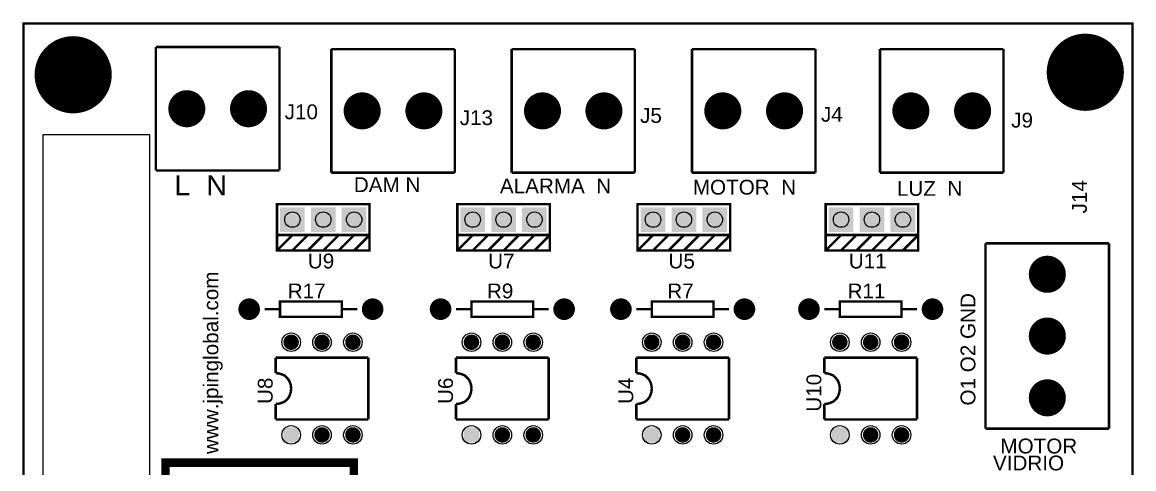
# Model space of a CAD drawing. Extents: x -1.8 to 1.8, y -2.17 to 2.17.
# Drawn here: x -1.802 to 1.798, y 0.719 to 2.165 of the extents above; entities that cross this region are included whole.
import ezdxf

# ---------------------------------------------------------------- set-up
doc = ezdxf.new("R2010")
doc.units = 0
doc.layers.get('0').update_dxf_attribs({"linetype": 'CONTINUOUS'})

# ---------------------------------------------------------------- blocks, each defined once
blk = doc.blocks.new('RPAD')
blk.add_trace([(-0.5, -0.5), (-0.5, 0.5), (0.5, -0.5), (0.5, 0.5)])
blk = doc.blocks.new('EPAD')
at = {"const_width": 0.5}
blk.add_lwpolyline([(-0.25, 0, 1), (0.25, 0, 1)], format="xyb", close=True, dxfattribs=at)

msp = doc.modelspace()

# ---------------------------------------------------------------- linework, layer by layer
for points, const_width in [([(-1.798, -2.161), (1.794, -2.161), (1.794, 2.161), (-1.798, 2.161), (-1.798, -2.161)], 0.008), ([(-1.369, 2.085), (-1.369, 1.685)], 0.008), ([(-1.369, 2.085), (-0.969, 2.085)], 0.008), ([(-0.969, 2.085), (-0.969, 1.685)], 0.008), ([(-0.801, 2.078), (-0.801, 1.678)], 0.008), ([(-0.801, 2.078), (-0.401, 2.078)], 0.008), ([(-0.401, 2.078), (-0.401, 1.678)], 0.008), ([(-0.217, 2.078), (-0.217, 1.678)], 0.008), ([(-0.217, 2.078), (0.182, 2.078)], 0.008), ([(0.182, 2.078), (0.182, 1.678)], 0.008), ([(0.367, 2.078), (0.367, 1.678)], 0.008), ([(0.367, 2.078), (0.767, 2.078)], 0.008), ([(0.767, 2.078), (0.767, 1.678)], 0.008), ([(0.976, 2.078), (0.976, 1.678)], 0.008), ([(0.976, 2.078), (1.376, 2.078)], 0.008), ([(1.376, 2.078), (1.376, 1.678)], 0.008), ([(-1.369, 1.685), (-0.969, 1.685)], 0.008), ([(-0.801, 1.678), (-0.401, 1.678)], 0.008), ([(-0.217, 1.678), (0.182, 1.678)], 0.008), ([(0.367, 1.678), (0.767, 1.678)], 0.008), ([(0.976, 1.678), (1.376, 1.678)], 0.008), ([(-0.977, 1.476), (-0.677, 1.476), (-0.677, 1.576), (-0.977, 1.576), (-0.977, 1.476)], 0.008), ([(-0.393, 1.476), (-0.093, 1.476), (-0.093, 1.576), (-0.393, 1.576), (-0.393, 1.476)], 0.008), ([(0.191, 1.476), (0.491, 1.476), (0.491, 1.576), (0.191, 1.576), (0.191, 1.476)], 0.008), ([(0.8, 1.476), (1.1, 1.476), (1.1, 1.576), (0.8, 1.576), (0.8, 1.476)], 0.008), ([(-0.677, 1.476), (-0.677, 1.426), (-0.977, 1.426), (-0.977, 1.476)], 0.008), ([(-0.927, 1.476), (-0.977, 1.426)], 0.008), ([(-0.877, 1.476), (-0.927, 1.426)], 0.008), ([(-0.827, 1.476), (-0.877, 1.426)], 0.008), ([(-0.777, 1.476), (-0.827, 1.426)], 0.008), ([(-0.727, 1.476), (-0.777, 1.426)], 0.008), ([(-0.677, 1.476), (-0.727, 1.426)], 0.008), ([(-0.093, 1.476), (-0.093, 1.426), (-0.393, 1.426), (-0.393, 1.476)], 0.008), ([(-0.343, 1.476), (-0.393, 1.426)], 0.008), ([(-0.293, 1.476), (-0.343, 1.426)], 0.008), ([(-0.243, 1.476), (-0.293, 1.426)], 0.008), ([(-0.193, 1.476), (-0.243, 1.426)], 0.008), ([(-0.143, 1.476), (-0.193, 1.426)], 0.008), ([(-0.093, 1.476), (-0.143, 1.426)], 0.008), ([(0.491, 1.476), (0.491, 1.426), (0.191, 1.426), (0.191, 1.476)], 0.008), ([(0.241, 1.476), (0.191, 1.426)], 0.008), ([(0.291, 1.476), (0.241, 1.426)], 0.008), ([(0.341, 1.476), (0.291, 1.426)], 0.008), ([(0.391, 1.476), (0.341, 1.426)], 0.008), ([(0.441, 1.476), (0.391, 1.426)], 0.008), ([(0.491, 1.476), (0.441, 1.426)], 0.008), ([(1.1, 1.476), (1.1, 1.426), (0.8, 1.426), (0.8, 1.476)], 0.008), ([(0.85, 1.476), (0.8, 1.426)], 0.008), ([(0.9, 1.476), (0.85, 1.426)], 0.008), ([(0.95, 1.476), (0.9, 1.426)], 0.008), ([(1, 1.476), (0.95, 1.426)], 0.008), ([(1.05, 1.476), (1, 1.426)], 0.008), ([(1.1, 1.476), (1.05, 1.426)], 0.008), ([(1.318, 1.449), (1.718, 1.449)], 0.008), ([(1.318, 1.449), (1.318, 0.849)], 0.008), ([(1.718, 0.849), (1.718, 1.449)], 0.008), ([(-0.967, 1.211), (-0.767, 1.211), (-0.767, 1.261), (-0.967, 1.261), (-0.967, 1.211)], 0.008), ([(-0.347, 1.211), (-0.147, 1.211), (-0.147, 1.261), (-0.347, 1.261), (-0.347, 1.211)], 0.008), ([(0.237, 1.211), (0.437, 1.211), (0.437, 1.261), (0.237, 1.261), (0.237, 1.211)], 0.008), ([(0.846, 1.211), (1.046, 1.211), (1.046, 1.261), (0.846, 1.261), (0.846, 1.211)], 0.008), ([(-1.017, 1.236), (-0.967, 1.236)], 0.008), ([(-0.767, 1.236), (-0.717, 1.236)], 0.008), ([(-0.397, 1.236), (-0.347, 1.236)], 0.008), ([(-0.147, 1.236), (-0.097, 1.236)], 0.008), ([(0.187, 1.236), (0.237, 1.236)], 0.008), ([(0.437, 1.236), (0.487, 1.236)], 0.008), ([(0.796, 1.236), (0.846, 1.236)], 0.008), ([(1.046, 1.236), (1.096, 1.236)], 0.008), ([(-0.981, 1.029), (-0.981, 1.079)], 0.008), ([(-0.981, 1.079), (-0.681, 1.079)], 0.008), ([(-0.681, 0.879), (-0.681, 1.079)], 0.008), ([(-0.397, 1.029), (-0.397, 1.079)], 0.008), ([(-0.397, 1.079), (-0.097, 1.079)], 0.008), ([(-0.097, 0.879), (-0.097, 1.079)], 0.008), ([(0.187, 1.029), (0.187, 1.079)], 0.008), ([(0.187, 1.079), (0.487, 1.079)], 0.008), ([(0.487, 0.879), (0.487, 1.079)], 0.008), ([(0.796, 1.029), (0.796, 1.079)], 0.008), ([(0.796, 1.079), (1.096, 1.079)], 0.008), ([(1.096, 0.879), (1.096, 1.079)], 0.008), ([(-0.931, 0.979), (-0.932, 0.989), (-0.935, 0.999), (-0.939, 1.007), (-0.945, 1.014), (-0.952, 1.021), (-0.961, 1.025), (-0.971, 1.028), (-0.981, 1.029)], 0.008), ([(-0.347, 0.979), (-0.348, 0.989), (-0.351, 0.999), (-0.355, 1.007), (-0.361, 1.014), (-0.368, 1.021), (-0.377, 1.025), (-0.387, 1.028), (-0.397, 1.029)], 0.008), ([(0.237, 0.979), (0.236, 0.989), (0.233, 0.999), (0.229, 1.007), (0.223, 1.014), (0.216, 1.021), (0.207, 1.025), (0.197, 1.028), (0.187, 1.029)], 0.008), ([(0.846, 0.979), (0.845, 0.989), (0.842, 0.999), (0.838, 1.007), (0.832, 1.014), (0.825, 1.021), (0.816, 1.025), (0.806, 1.028), (0.796, 1.029)], 0.008), ([(-0.931, 0.979), (-0.932, 0.969), (-0.935, 0.959), (-0.939, 0.95), (-0.945, 0.943), (-0.952, 0.937), (-0.961, 0.933), (-0.971, 0.93), (-0.981, 0.929)], 0.008), ([(-0.347, 0.979), (-0.348, 0.969), (-0.351, 0.959), (-0.355, 0.95), (-0.361, 0.943), (-0.368, 0.937), (-0.377, 0.933), (-0.387, 0.93), (-0.397, 0.929)], 0.008), ([(0.237, 0.979), (0.236, 0.969), (0.233, 0.959), (0.229, 0.95), (0.223, 0.943), (0.216, 0.937), (0.207, 0.933), (0.197, 0.93), (0.187, 0.929)], 0.008), ([(0.846, 0.979), (0.845, 0.969), (0.842, 0.959), (0.838, 0.95), (0.832, 0.943), (0.825, 0.937), (0.816, 0.933), (0.806, 0.93), (0.796, 0.929)], 0.008), ([(-0.981, 0.879), (-0.981, 0.929)], 0.008), ([(-0.397, 0.879), (-0.397, 0.929)], 0.008), ([(0.187, 0.879), (0.187, 0.929)], 0.008), ([(0.796, 0.879), (0.796, 0.929)], 0.008), ([(-0.981, 0.879), (-0.681, 0.879)], 0.008), ([(-0.397, 0.879), (-0.097, 0.879)], 0.008), ([(0.187, 0.879), (0.487, 0.879)], 0.008), ([(0.796, 0.879), (1.096, 0.879)], 0.008), ([(1.318, 0.849), (1.718, 0.849)], 0.008), ([(-1.338, 0.294), (-0.728, 0.294), (-0.728, 0.739), (-1.338, 0.739), (-1.338, 0.294)], 0.028)]:
    msp.add_lwpolyline(points, dxfattribs=dict(const_width=const_width))
msp.add_lwpolyline([(-1.389, 0.48), (-1.389, 1.801), (-1.735, 1.801), (-1.735, 0.48), (-1.389, 0.48)])
for centre, radius in [((-1.637, 1.995), 0.03), ((1.641, 2.003), 0.03), ((-1.269, 1.885), 0.03), ((-1.069, 1.885), 0.03), ((-0.701, 1.878), 0.03), ((-0.501, 1.878), 0.03), ((-0.117, 1.878), 0.03), ((0.082, 1.878), 0.03), ((0.467, 1.878), 0.03), ((0.667, 1.878), 0.03), ((1.076, 1.878), 0.03), ((1.276, 1.878), 0.03), ((-0.927, 1.526), 0.025), ((-0.827, 1.526), 0.025), ((-0.727, 1.526), 0.025), ((-0.343, 1.526), 0.025), ((-0.243, 1.526), 0.025), ((-0.143, 1.526), 0.025), ((0.241, 1.526), 0.025), ((0.341, 1.526), 0.025), ((0.441, 1.526), 0.025), ((0.85, 1.526), 0.025), ((0.95, 1.526), 0.025), ((1.05, 1.526), 0.025), ((1.518, 1.349), 0.03), ((-1.067, 1.236), 0.025), ((-0.667, 1.236), 0.025), ((-0.447, 1.236), 0.025), ((-0.047, 1.236), 0.025), ((0.137, 1.236), 0.025), ((0.537, 1.236), 0.025), ((0.746, 1.236), 0.025), ((1.146, 1.236), 0.025), ((-0.931, 1.129), 0.03), ((-0.831, 1.129), 0.03), ((-0.731, 1.129), 0.03), ((-0.347, 1.129), 0.03), ((-0.247, 1.129), 0.03), ((-0.147, 1.129), 0.03), ((0.237, 1.129), 0.03), ((0.337, 1.129), 0.03), ((0.437, 1.129), 0.03), ((0.846, 1.129), 0.03), ((0.946, 1.129), 0.03), ((1.046, 1.129), 0.03), ((1.518, 1.149), 0.03), ((1.518, 0.949), 0.03), ((-0.931, 0.829), 0.03), ((-0.831, 0.829), 0.03), ((-0.731, 0.829), 0.03), ((-0.347, 0.829), 0.03), ((-0.247, 0.829), 0.03), ((-0.147, 0.829), 0.03), ((0.237, 0.829), 0.03), ((0.337, 0.829), 0.03), ((0.437, 0.829), 0.03), ((0.846, 0.829), 0.03), ((0.946, 0.829), 0.03), ((1.046, 0.829), 0.03)]:
    msp.add_circle(centre, radius)

# ---------------------------------------------------------------- block references
for name, p, xscale, yscale in [('EPAD', (1.641, 2.003), 0.25, 0.25), ('EPAD', (-1.637, 1.995), 0.25, 0.25), ('EPAD', (-1.269, 1.885), 0.12, 0.12), ('EPAD', (-1.069, 1.885), 0.12, 0.12), ('EPAD', (-0.701, 1.878), 0.12, 0.12), ('EPAD', (-0.501, 1.878), 0.12, 0.12), ('EPAD', (-0.117, 1.878), 0.12, 0.12), ('EPAD', (0.082, 1.878), 0.12, 0.12), ('EPAD', (0.467, 1.878), 0.12, 0.12), ('EPAD', (0.667, 1.878), 0.12, 0.12), ('EPAD', (1.076, 1.878), 0.12, 0.12), ('EPAD', (1.276, 1.878), 0.12, 0.12), ('EPAD', (1.518, 1.349), 0.12, 0.12), ('EPAD', (-1.067, 1.236), 0.07, 0.07), ('EPAD', (-0.667, 1.236), 0.07, 0.07), ('EPAD', (-0.447, 1.236), 0.07, 0.07), ('EPAD', (-0.047, 1.236), 0.07, 0.07), ('EPAD', (0.137, 1.236), 0.07, 0.07), ('EPAD', (0.537, 1.236), 0.07, 0.07), ('EPAD', (0.746, 1.236), 0.07, 0.07), ('EPAD', (1.146, 1.236), 0.07, 0.07), ('EPAD', (1.518, 1.149), 0.12, 0.12), ('EPAD', (-0.931, 1.129), 0.05, 0.05), ('EPAD', (-0.831, 1.129), 0.05, 0.05), ('EPAD', (-0.731, 1.129), 0.05, 0.05), ('EPAD', (-0.347, 1.129), 0.05, 0.05), ('EPAD', (-0.247, 1.129), 0.05, 0.05), ('EPAD', (-0.147, 1.129), 0.05, 0.05), ('EPAD', (0.237, 1.129), 0.05, 0.05), ('EPAD', (0.337, 1.129), 0.05, 0.05), ('EPAD', (0.437, 1.129), 0.05, 0.05), ('EPAD', (0.846, 1.129), 0.05, 0.05), ('EPAD', (0.946, 1.129), 0.05, 0.05), ('EPAD', (1.046, 1.129), 0.05, 0.05), ('EPAD', (1.518, 0.949), 0.12, 0.12), ('RPAD', (-0.931, 0.829), 0.05, 0.05), ('EPAD', (-0.831, 0.829), 0.05, 0.05), ('EPAD', (-0.731, 0.829), 0.05, 0.05), ('RPAD', (-0.347, 0.829), 0.05, 0.05), ('EPAD', (-0.247, 0.829), 0.05, 0.05), ('EPAD', (-0.147, 0.829), 0.05, 0.05), ('RPAD', (0.237, 0.829), 0.05, 0.05), ('EPAD', (0.337, 0.829), 0.05, 0.05), ('EPAD', (0.437, 0.829), 0.05, 0.05), ('RPAD', (0.846, 0.829), 0.05, 0.05), ('EPAD', (0.946, 0.829), 0.05, 0.05), ('EPAD', (1.046, 0.829), 0.05, 0.05)]:
    msp.add_blockref(name, p, dxfattribs=dict(xscale=xscale, yscale=yscale))
at = {"xscale": 0.08, "yscale": 0.08, "rotation": 180}
for p in [(-0.927, 1.526), (-0.827, 1.526), (-0.727, 1.526), (-0.343, 1.526), (-0.243, 1.526), (-0.143, 1.526), (0.241, 1.526), (0.341, 1.526), (0.441, 1.526), (0.85, 1.526), (0.95, 1.526), (1.05, 1.526)]:
    msp.add_blockref('RPAD', p, dxfattribs=at)

# ---------------------------------------------------------------- texts
at = {"layer": '12632256'}
for s, height, width, p in [('J10', 0.048, 1.041667, (-0.952, 1.851)), ('J13', 0.048, 1.041667, (-0.385, 1.832)), ('J5', 0.048, 1.041667, (0.199, 1.839)), ('J4', 0.048, 1.041667, (0.785, 1.843)), ('J9', 0.048, 1.041667, (1.401, 1.824)), ('L  N', 0.064, 1.09375, (-1.31, 1.605)), ('DAM N', 0.048, 1.041667, (-0.728, 1.615)), ('ALARMA  N', 0.048, 1.041667, (-0.255, 1.611)), ('MOTOR  N', 0.048, 1.041667, (0.37, 1.607)), ('LUZ  N', 0.048, 1.041667, (1.031, 1.603)), ('U9', 0.048, 1.041667, (-0.877, 1.368)), ('U7', 0.048, 1.041667, (-0.293, 1.368)), ('U5', 0.048, 1.041667, (0.291, 1.368)), ('U11', 0.048, 1.041667, (0.875, 1.368)), ('R17', 0.048, 1.041667, (-0.942, 1.271)), ('R9', 0.048, 1.041667, (-0.297, 1.271)), ('R7', 0.048, 1.041667, (0.287, 1.271)), ('R11', 0.048, 1.041667, (0.871, 1.271)), ('MOTOR', 0.048, 1.041667, (1.366, 0.769)), ('VIDRIO', 0.048, 1.041667, (1.342, 0.714))]:
    msp.add_text(s, height=height, dxfattribs=dict(at, width=width)).set_placement(p)
at = {"layer": '12632256', "width": 1.041667}
for s, p in [('J14', (1.646, 1.546)), ('www.jpinglobal.com', (-1.167, 0.767)), ('O1 O2 GND', (1.285, 0.924)), ('U8', (-0.991, 0.929)), ('U6', (-0.407, 0.929)), ('U4', (0.177, 0.929)), ('U10', (0.786, 0.904))]:
    msp.add_text(s, height=0.048, rotation=90, dxfattribs=at).set_placement(p)

doc.saveas('drawing.dxf')
